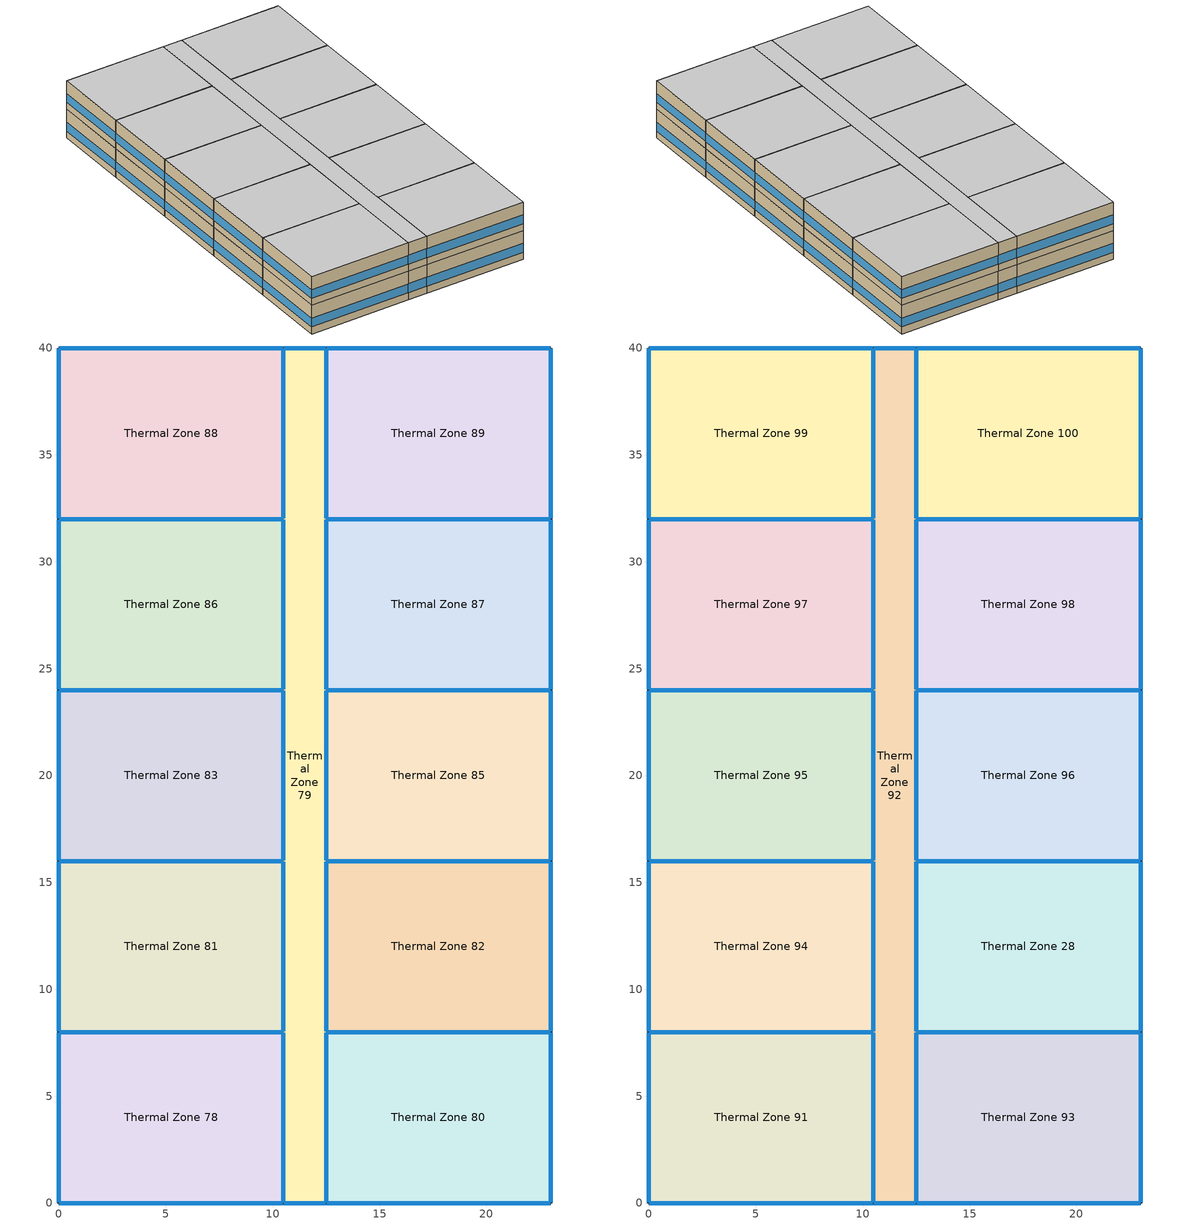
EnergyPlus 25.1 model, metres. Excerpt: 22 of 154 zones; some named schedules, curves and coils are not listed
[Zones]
Thermal Zone 78
 floor to Thermal Zone 2 (Typical Interior Floor): 10.5,8 10.5,0 0,0 0,8 z18.3
 wall outside (Surface 447 c tbd): 0,0 10.5,0 z18.3:21.35
 wall outside (Surface 448 c tbd): 0,8 0,0 z18.3:21.35
 wall to Thermal Zone 79 (Typical Interior Wall): 10.5,0 10.5,8 z18.3:21.35
 wall to Thermal Zone 81 (Typical Interior Wall): 10.5,8 0,8 z18.3:21.35
 window inside (Typical Interior Window): 10.5,0.03 10.5,7.97 / 10.47,8 0.03,8 z19.06:19.98
 window (Customized Fenestration: u=3.08): 0.03,0 10.47,0 / 0,7.97 0,0.03 z19.06:19.98
Thermal Zone 79
 floor to Thermal Zone 11 (Typical Interior Floor): 12.5,40 12.5,0 10.5,0 10.5,40 z18.3
 wall outside (Surface 452 c tbd): 10.5,0 12.5,0 z18.3:21.35
 wall outside (Surface 458 c tbd): 12.5,40 10.5,40 z18.3:21.35
 wall to Thermal Zone 81 (Typical Interior Wall): 10.5,16 10.5,8 z18.3:21.35
 wall to Thermal Zone 83 (Typical Interior Wall): 10.5,24 10.5,16 z18.3:21.35
 wall to Thermal Zone 86 (Typical Interior Wall): 10.5,32 10.5,24 z18.3:21.35
 wall to Thermal Zone 88 (Typical Interior Wall): 10.5,40 10.5,32 z18.3:21.35
 wall to Thermal Zone 89 (Typical Interior Wall): 12.5,32 12.5,40 z18.3:21.35
 wall to Thermal Zone 87 (Typical Interior Wall): 12.5,24 12.5,32 z18.3:21.35
 wall to Thermal Zone 85 (Typical Interior Wall): 12.5,16 12.5,24 z18.3:21.35
 wall to Thermal Zone 82 (Typical Interior Wall): 12.5,8 12.5,16 z18.3:21.35
 wall to Thermal Zone 80 (Typical Interior Wall): 12.5,0 12.5,8 z18.3:21.35
 window (Customized Fenestration: u=3.08): 10.53,0 12.47,0 / 12.47,40 10.53,40 z19.06:20
 window inside (Typical Interior Window): 10.5,15.97 10.5,8.03 / 10.5,23.97 10.5,16.03 / 10.5,31.97 10.5,24.03 / 10.5,39.97 10.5,32.03 / 12.5,32.03 12.5,39.97 / 12.5,24.03 12.5,31.97 / 12.5,16.03 12.5,23.97 / 12.5,8.03 12.5,15.97 / 12.5,0.03 12.5,7.97 z19.06:19.98
Thermal Zone 80
 floor to Thermal Zone 60 (Typical Interior Floor): 23,8 23,0 12.5,0 12.5,8 z18.3
 wall outside (Surface 466 c tbd): 23,0 23,8 z18.3:21.35
 wall outside (Surface 467 c tbd): 12.5,0 23,0 z18.3:21.35
 wall to Thermal Zone 82 (Typical Interior Wall): 23,8 12.5,8 z18.3:21.35
 window (Customized Fenestration: u=3.08): 23,0.03 23,7.97 / 12.53,0 22.97,0 z19.06:19.98
 window inside (Typical Interior Window): 22.97,8 12.53,8 z19.06:19.98
Thermal Zone 81
 floor to Thermal Zone 33 (Typical Interior Floor): 10.5,16 10.5,8 0,8 0,16 z18.3
 wall outside (Surface 474 c tbd): 0,16 0,8 z18.3:21.35
 wall to Thermal Zone 83 (Typical Interior Wall): 10.5,16 0,16 z18.3:21.35
 window (Customized Fenestration: u=3.08): 0,15.97 0,8.03 z19.06:19.98
 window inside (Typical Interior Window): 10.47,16 0.03,16 z19.06:19.98
Thermal Zone 82
 floor to Thermal Zone 73 (Typical Interior Floor): 23,16 23,8 12.5,8 12.5,16 z18.3
 wall outside (Surface 478 c tbd): 23,8 23,16 z18.3:21.35
 wall to Thermal Zone 85 (Typical Interior Wall): 23,16 12.5,16 z18.3:21.35
 window (Customized Fenestration: u=3.08): 23,8.03 23,15.97 z19.06:19.98
 window inside (Typical Interior Window): 22.97,16 12.53,16 z19.06:19.98
Thermal Zone 83
 floor to Thermal Zone 39 (Typical Interior Floor): 10.5,24 10.5,16 0,16 0,24 z18.3
 wall outside (Surface 486 c tbd): 0,24 0,16 z18.3:21.35
 wall to Thermal Zone 86 (Typical Interior Wall): 10.5,24 0,24 z18.3:21.35
 window (Customized Fenestration: u=3.08): 0,23.97 0,16.03 z19.06:19.98
 window inside (Typical Interior Window): 10.47,24 0.03,24 z19.06:19.98
Thermal Zone 85
 floor to Thermal Zone 74 (Typical Interior Floor): 23,24 23,16 12.5,16 12.5,24 z18.3
 wall outside (Surface 490 c tbd): 23,16 23,24 z18.3:21.35
 wall to Thermal Zone 87 (Typical Interior Wall): 23,24 12.5,24 z18.3:21.35
 window (Customized Fenestration: u=3.08): 23,16.03 23,23.97 z19.06:19.98
 window inside (Typical Interior Window): 22.97,24 12.53,24 z19.06:19.98
Thermal Zone 86
 floor to Thermal Zone 55 (Typical Interior Floor): 10.5,32 10.5,24 0,24 0,32 z18.3
 wall outside (Surface 498 c tbd): 0,32 0,24 z18.3:21.35
 wall to Thermal Zone 88 (Typical Interior Wall): 10.5,32 0,32 z18.3:21.35
 window (Customized Fenestration: u=3.08): 0,31.97 0,24.03 z19.06:19.98
 window inside (Typical Interior Window): 10.47,32 0.03,32 z19.06:19.98
Thermal Zone 87
 floor to Thermal Zone 75 (Typical Interior Floor): 23,32 23,24 12.5,24 12.5,32 z18.3
 wall outside (Surface 502 c tbd): 23,24 23,32 z18.3:21.35
 wall to Thermal Zone 89 (Typical Interior Wall): 23,32 12.5,32 z18.3:21.35
 window (Customized Fenestration: u=3.08): 23,24.03 23,31.97 z19.06:19.98
 window inside (Typical Interior Window): 22.97,32 12.53,32 z19.06:19.98
Thermal Zone 88
 floor to Thermal Zone 76 (Typical Interior Floor): 10.5,40 10.5,32 0,32 0,40 z18.3
 wall outside (Surface 508 c tbd): 0,40 0,32 z18.3:21.35
 wall outside (Surface 509 c tbd): 10.5,40 0,40 z18.3:21.35
 window (Customized Fenestration: u=3.08): 0,39.97 0,32.03 / 10.47,40 0.03,40 z19.06:19.98
Thermal Zone 89
 floor to Thermal Zone 77 (Typical Interior Floor): 23,40 23,32 12.5,32 12.5,40 z18.3
 wall outside (Surface 515 c tbd): 23,40 12.5,40 z18.3:21.35
 wall outside (Surface 516 c tbd): 23,32 23,40 z18.3:21.35
 window (Customized Fenestration: u=3.08): 22.97,40 12.53,40 / 23,32.03 23,39.97 z19.06:19.98
Thermal Zone 100
 floor to Thermal Zone 89 (Typical Interior Floor): 23,40 23,32 12.5,32 12.5,40 z21.35
 wall outside (Surface 589 c tbd): 23,40 12.5,40 z21.35:24.4
 wall outside (Surface 590 c tbd): 23,32 23,40 z21.35:24.4
 wall to Thermal Zone 92 (Typical Interior Wall): 12.5,40 12.5,32 z21.35:24.4
 wall to Thermal Zone 98 (Typical Interior Wall): 12.5,32 23,32 z21.35:24.4
 window inside (Typical Interior Window): 12.5,39.97 12.5,32.03 / 12.53,32 22.97,32 z22.11:23.03
 window (Customized Fenestration: u=3.08): 22.97,40 12.53,40 / 23,32.03 23,39.97 z22.11:23.03
 ceiling to Thermal Zone 110 (Typical Interior Ceiling): 23,32 23,40 12.5,40 12.5,32 z24.4
Thermal Zone 28
 floor to Thermal Zone 82 (Typical Interior Floor): 23,16 23,8 12.5,8 12.5,16 z21.35
 wall outside (Surface 552 c tbd): 23,8 23,16 z21.35:24.4
 wall to Thermal Zone 93 (Typical Interior Wall): 12.5,8 23,8 z21.35:24.4
 wall to Thermal Zone 92 (Typical Interior Wall): 12.5,16 12.5,8 z21.35:24.4
 wall to Thermal Zone 96 (Typical Interior Wall): 23,16 12.5,16 z21.35:24.4
 window (Customized Fenestration: u=3.08): 23,8.03 23,15.97 z22.11:23.03
 window inside (Typical Interior Window): 12.53,8 22.97,8 / 12.5,15.97 12.5,8.03 / 22.97,16 12.53,16 z22.11:23.03
 ceiling to Thermal Zone 103 (Typical Interior Ceiling): 23,8 23,16 12.5,16 12.5,8 z24.4
Thermal Zone 91
 floor to Thermal Zone 78 (Typical Interior Floor): 10.5,8 10.5,0 0,0 0,8 z21.35
 wall outside (Surface 521 c tbd): 0,0 10.5,0 z21.35:24.4
 wall outside (Surface 522 c tbd): 0,8 0,0 z21.35:24.4
 wall to Thermal Zone 92 (Typical Interior Wall): 10.5,0 10.5,8 z21.35:24.4
 wall to Thermal Zone 94 (Typical Interior Wall): 10.5,8 0,8 z21.35:24.4
 window inside (Typical Interior Window): 10.5,0.03 10.5,7.97 / 10.47,8 0.03,8 z22.11:23.03
 window (Customized Fenestration: u=3.08): 0.03,0 10.47,0 / 0,7.97 0,0.03 z22.11:23.03
 ceiling to Thermal Zone 101 (Typical Interior Ceiling): 10.5,0 10.5,8 0,8 0,0 z24.4
Thermal Zone 92
 floor to Thermal Zone 79 (Typical Interior Floor): 12.5,40 12.5,0 10.5,0 10.5,40 z21.35
 wall outside (Surface 526 c tbd): 10.5,0 12.5,0 z21.35:24.4
 wall outside (Surface 532 c tbd): 12.5,40 10.5,40 z21.35:24.4
 wall to Thermal Zone 94 (Typical Interior Wall): 10.5,16 10.5,8 z21.35:24.4
 wall to Thermal Zone 95 (Typical Interior Wall): 10.5,24 10.5,16 z21.35:24.4
 wall to Thermal Zone 97 (Typical Interior Wall): 10.5,32 10.5,24 z21.35:24.4
 wall to Thermal Zone 99 (Typical Interior Wall): 10.5,40 10.5,32 z21.35:24.4
 wall to Thermal Zone 98 (Typical Interior Wall): 12.5,24 12.5,32 z21.35:24.4
 wall to Thermal Zone 96 (Typical Interior Wall): 12.5,16 12.5,24 z21.35:24.4
 wall to Thermal Zone 93 (Typical Interior Wall): 12.5,0 12.5,8 z21.35:24.4
 window (Customized Fenestration: u=3.08): 10.53,0 12.47,0 / 12.47,40 10.53,40 z22.11:23.05
 window inside (Typical Interior Window): 10.5,15.97 10.5,8.03 / 10.5,23.97 10.5,16.03 / 10.5,31.97 10.5,24.03 / 10.5,39.97 10.5,32.03 / 12.5,24.03 12.5,31.97 / 12.5,16.03 12.5,23.97 / 12.5,0.03 12.5,7.97 z22.11:23.03
 ceiling to Thermal Zone 90 (Typical Interior Ceiling): 12.5,0 12.5,40 10.5,40 10.5,0 z24.4
Thermal Zone 93
 floor to Thermal Zone 80 (Typical Interior Floor): 23,8 23,0 12.5,0 12.5,8 z21.35
 wall outside (Surface 540 c tbd): 23,0 23,8 z21.35:24.4
 wall outside (Surface 541 c tbd): 12.5,0 23,0 z21.35:24.4
 window (Customized Fenestration: u=3.08): 23,0.03 23,7.97 / 12.53,0 22.97,0 z22.11:23.03
 ceiling to Thermal Zone 41 (Typical Interior Ceiling): 23,0 23,8 12.5,8 12.5,0 z24.4
Thermal Zone 94
 floor to Thermal Zone 81 (Typical Interior Floor): 10.5,16 10.5,8 0,8 0,16 z21.35
 wall outside (Surface 548 c tbd): 0,16 0,8 z21.35:24.4
 wall to Thermal Zone 95 (Typical Interior Wall): 10.5,16 0,16 z21.35:24.4
 window (Customized Fenestration: u=3.08): 0,15.97 0,8.03 z22.11:23.03
 window inside (Typical Interior Window): 10.47,16 0.03,16 z22.11:23.03
 ceiling to Thermal Zone 102 (Typical Interior Ceiling): 10.5,8 10.5,16 0,16 0,8 z24.4
Thermal Zone 95
 floor to Thermal Zone 83 (Typical Interior Floor): 10.5,24 10.5,16 0,16 0,24 z21.35
 wall outside (Surface 560 c tbd): 0,24 0,16 z21.35:24.4
 wall to Thermal Zone 97 (Typical Interior Wall): 10.5,24 0,24 z21.35:24.4
 window (Customized Fenestration: u=3.08): 0,23.97 0,16.03 z22.11:23.03
 window inside (Typical Interior Window): 10.47,24 0.03,24 z22.11:23.03
 ceiling to Thermal Zone 104 (Typical Interior Ceiling): 10.5,16 10.5,24 0,24 0,16 z24.4
Thermal Zone 96
 floor to Thermal Zone 85 (Typical Interior Floor): 23,24 23,16 12.5,16 12.5,24 z21.35
 wall outside (Surface 564 c tbd): 23,16 23,24 z21.35:24.4
 wall to Thermal Zone 98 (Typical Interior Wall): 23,24 12.5,24 z21.35:24.4
 window (Customized Fenestration: u=3.08): 23,16.03 23,23.97 z22.11:23.03
 window inside (Typical Interior Window): 22.97,24 12.53,24 z22.11:23.03
 ceiling to Thermal Zone 105 (Typical Interior Ceiling): 23,16 23,24 12.5,24 12.5,16 z24.4
Thermal Zone 97
 floor to Thermal Zone 86 (Typical Interior Floor): 10.5,32 10.5,24 0,24 0,32 z21.35
 wall outside (Surface 572 c tbd): 0,32 0,24 z21.35:24.4
 wall to Thermal Zone 99 (Typical Interior Wall): 10.5,32 0,32 z21.35:24.4
 window (Customized Fenestration: u=3.08): 0,31.97 0,24.03 z22.11:23.03
 window inside (Typical Interior Window): 10.47,32 0.03,32 z22.11:23.03
 ceiling to Thermal Zone 106 (Typical Interior Ceiling): 10.5,24 10.5,32 0,32 0,24 z24.4
Thermal Zone 98
 floor to Thermal Zone 87 (Typical Interior Floor): 23,32 23,24 12.5,24 12.5,32 z21.35
 wall outside (Surface 576 c tbd): 23,24 23,32 z21.35:24.4
 window (Customized Fenestration: u=3.08): 23,24.03 23,31.97 z22.11:23.03
 ceiling to Thermal Zone 107 (Typical Interior Ceiling): 23,24 23,32 12.5,32 12.5,24 z24.4
Thermal Zone 99
 floor to Thermal Zone 88 (Typical Interior Floor): 10.5,40 10.5,32 0,32 0,40 z21.35
 wall outside (Surface 582 c tbd): 0,40 0,32 z21.35:24.4
 wall outside (Surface 583 c tbd): 10.5,40 0,40 z21.35:24.4
 window (Customized Fenestration: u=3.08): 0,39.97 0,32.03 / 10.47,40 0.03,40 z22.11:23.03
 ceiling to Thermal Zone 108 (Typical Interior Ceiling): 10.5,32 10.5,40 0,40 0,32 z24.4
[Building]
Building 1
[Site:Location]
Montreal-Trudeau Intl AP: Latitude {deg}=45.4706; Longitude {deg}=-73.7408; Time Zone {hr}=-5; Elevation {m}=36; Keep Site Location Information=No
[SizingPeriod:DesignDay] Month=7; Day of Month=21; Day Type=SummerDesignDay; Daily Dry-Bulb Temperature Range {deltaC}=9.3; Dry-Bulb Temperature Range Modifier Type=DefaultMultipliers; Barometric Pressure {Pa}=100893; Wind Speed {m/s}=4.9; Wind Direction {deg}=220; Rain Indicator=No; Snow Indicator=No; Daylight Saving Time Indicator=No; Solar Model Indicator=ASHRAETau; ASHRAE Clear Sky Optical Depth for Beam Irradiance (taub)=0.465; ASHRAE Clear Sky Optical Depth for Diffuse Irradiance (taud)=1.966; Begin Environment Reset Mode=FullResetAtBeginEnvironment
Name | Maximum Dry-Bulb Temperature {C} | Humidity Condition Type | Wetbulb or DewPoint at Maximum Dry-Bulb {C} | Enthalpy at Maximum Dry-Bulb {J/kg}
Montreal Int'l Ann Clg .4% Condns DB=>MWB | 30 | Wetbulb | 22.1
Montreal Int'l Ann Clg .4% Condns DP=>MDB | 26 | Dewpoint | 21.6
Montreal Int'l Ann Clg .4% Condns Enth=>MDB | 28.1 | Enthalpy |  | 69300
Montreal Int'l Ann Clg .4% Condns WB=>MDB | 28.1 | Wetbulb | 23.2
[Material] Thermal Absorptance=0.9
Name | Roughness | Thickness {m} | Conductivity {W/m-K} | Density {kg/m3} | Specific Heat {J/kg-K} | Solar Absorptance | Visible Absorptance
100mm Normalweight concrete floor | MediumRough | 0.1016 | 2.31045 | 2322 | 832.557 | 0.7 | 0.7
AQNC2024brick (fired clay) 1 | MediumRough | 0.1 | 1.43 | 2400 | 840 | 0.7 | 0.7
AQNC2024gypsum board | MediumRough | 0.1 | 0.159 | 800 | 1090 | 0.7 | 0.7
AQNC2024Stucco 25 mm | MediumRough | 0.025 | 0.159 | 800 | 1090 | 0.7 | 0.7
G01 13mm gypsum board | Smooth | 0.0127 | 0.160031 | 800.001 | 1090.73 | 0.7 | 0.5
G05 25mm wood 1 | MediumSmooth | 0.0254 | 0.15 | 608 | 1630 | 0.5 | 0.5
Surface 447 m tbd; Surface 467 m tbd; Surface 509 m tbd; Surface 515 m tbd; Surface 521 m tbd; Surface 541 m tbd; Surface 583 m tbd; Surface 589 m tbd | MediumRough | 0.1 | 0.10048 | 15 | 1500 | 0.7 | 0.7
Surface 448 m tbd; Surface 466 m tbd; Surface 508 m tbd; Surface 516 m tbd; Surface 522 m tbd; Surface 540 m tbd; Surface 582 m tbd; Surface 590 m tbd | MediumRough | 0.1 | 0.10229 | 15 | 1500 | 0.7 | 0.7
Surface 452 m tbd; Surface 458 m tbd; Surface 526 m tbd; Surface 532 m tbd | MediumRough | 0.1 | 0.109264 | 15 | 1500 | 0.7 | 0.7
Surface 474 m tbd; Surface 478 m tbd; Surface 486 m tbd; Surface 490 m tbd; Surface 498 m tbd; Surface 502 m tbd; Surface 548 m tbd; Surface 552 m tbd; Surface 560 m tbd; Surface 564 m tbd; Surface 572 m tbd; Surface 576 m tbd | MediumRough | 0.1 | 0.0982719 | 15 | 1500 | 0.7 | 0.7
[Material:NoMass]
CP02 CARPET PAD 1: Roughness=Smooth; Thermal Resistance {m2-K/W}=0.21648; Thermal Absorptance=0.9; Solar Absorptance=0.7; Visible Absorptance=0.8
[WindowMaterial:Glazing]
Clear 3mm 1: Optical Data Type=SpectralAverage; Thickness {m}=0.003; Solar Transmittance at Normal Incidence=0.837; Front Side Solar Reflectance at Normal Incidence=0.075; Back Side Solar Reflectance at Normal Incidence=0.075; Visible Transmittance at Normal Incidence=0.898; Front Side Visible Reflectance at Normal Incidence=0.081; Back Side Visible Reflectance at Normal Incidence=0.081; Infrared Transmittance at Normal Incidence=0; Front Side Infrared Hemispherical Emissivity=0.84; Back Side Infrared Hemispherical Emissivity=0.84; Conductivity {W/m-K}=0.9; Dirt Correction Factor for Solar and Visible Transmittance=1; Solar Diffusing=No
[WindowMaterial:SimpleGlazingSystem]
Fenestration U=3.08 0.66: U-Factor {W/m2-K}=3.08; Solar Heat Gain Coefficient=0.66; Visible Transmittance=0.21
[Construction]
Customized Fenestration: u=3.08: Fenestration U=3.08 0.66
Surface 447 c tbd: AQNC2024Stucco 25 mm, AQNC2024brick (fired clay) 1, Surface 447 m tbd, AQNC2024gypsum board
Surface 448 c tbd: AQNC2024Stucco 25 mm, AQNC2024brick (fired clay) 1, Surface 448 m tbd, AQNC2024gypsum board
Surface 452 c tbd: AQNC2024Stucco 25 mm, AQNC2024brick (fired clay) 1, Surface 452 m tbd, AQNC2024gypsum board
Surface 458 c tbd: AQNC2024Stucco 25 mm, AQNC2024brick (fired clay) 1, Surface 458 m tbd, AQNC2024gypsum board
Surface 466 c tbd: AQNC2024Stucco 25 mm, AQNC2024brick (fired clay) 1, Surface 466 m tbd, AQNC2024gypsum board
Surface 467 c tbd: AQNC2024Stucco 25 mm, AQNC2024brick (fired clay) 1, Surface 467 m tbd, AQNC2024gypsum board
Surface 474 c tbd: AQNC2024Stucco 25 mm, AQNC2024brick (fired clay) 1, Surface 474 m tbd, AQNC2024gypsum board
Surface 478 c tbd: AQNC2024Stucco 25 mm, AQNC2024brick (fired clay) 1, Surface 478 m tbd, AQNC2024gypsum board
Surface 486 c tbd: AQNC2024Stucco 25 mm, AQNC2024brick (fired clay) 1, Surface 486 m tbd, AQNC2024gypsum board
Surface 490 c tbd: AQNC2024Stucco 25 mm, AQNC2024brick (fired clay) 1, Surface 490 m tbd, AQNC2024gypsum board
Surface 498 c tbd: AQNC2024Stucco 25 mm, AQNC2024brick (fired clay) 1, Surface 498 m tbd, AQNC2024gypsum board
Surface 502 c tbd: AQNC2024Stucco 25 mm, AQNC2024brick (fired clay) 1, Surface 502 m tbd, AQNC2024gypsum board
Surface 508 c tbd: AQNC2024Stucco 25 mm, AQNC2024brick (fired clay) 1, Surface 508 m tbd, AQNC2024gypsum board
Surface 509 c tbd: AQNC2024Stucco 25 mm, AQNC2024brick (fired clay) 1, Surface 509 m tbd, AQNC2024gypsum board
Surface 515 c tbd: AQNC2024Stucco 25 mm, AQNC2024brick (fired clay) 1, Surface 515 m tbd, AQNC2024gypsum board
Surface 516 c tbd: AQNC2024Stucco 25 mm, AQNC2024brick (fired clay) 1, Surface 516 m tbd, AQNC2024gypsum board
Surface 521 c tbd: AQNC2024Stucco 25 mm, AQNC2024brick (fired clay) 1, Surface 521 m tbd, AQNC2024gypsum board
Surface 522 c tbd: AQNC2024Stucco 25 mm, AQNC2024brick (fired clay) 1, Surface 522 m tbd, AQNC2024gypsum board
Surface 526 c tbd: AQNC2024Stucco 25 mm, AQNC2024brick (fired clay) 1, Surface 526 m tbd, AQNC2024gypsum board
Surface 532 c tbd: AQNC2024Stucco 25 mm, AQNC2024brick (fired clay) 1, Surface 532 m tbd, AQNC2024gypsum board
Surface 540 c tbd: AQNC2024Stucco 25 mm, AQNC2024brick (fired clay) 1, Surface 540 m tbd, AQNC2024gypsum board
Surface 541 c tbd: AQNC2024Stucco 25 mm, AQNC2024brick (fired clay) 1, Surface 541 m tbd, AQNC2024gypsum board
Surface 548 c tbd: AQNC2024Stucco 25 mm, AQNC2024brick (fired clay) 1, Surface 548 m tbd, AQNC2024gypsum board
Surface 552 c tbd: AQNC2024Stucco 25 mm, AQNC2024brick (fired clay) 1, Surface 552 m tbd, AQNC2024gypsum board
Surface 560 c tbd: AQNC2024Stucco 25 mm, AQNC2024brick (fired clay) 1, Surface 560 m tbd, AQNC2024gypsum board
Surface 564 c tbd: AQNC2024Stucco 25 mm, AQNC2024brick (fired clay) 1, Surface 564 m tbd, AQNC2024gypsum board
Surface 572 c tbd: AQNC2024Stucco 25 mm, AQNC2024brick (fired clay) 1, Surface 572 m tbd, AQNC2024gypsum board
Surface 576 c tbd: AQNC2024Stucco 25 mm, AQNC2024brick (fired clay) 1, Surface 576 m tbd, AQNC2024gypsum board
Surface 582 c tbd: AQNC2024Stucco 25 mm, AQNC2024brick (fired clay) 1, Surface 582 m tbd, AQNC2024gypsum board
Surface 583 c tbd: AQNC2024Stucco 25 mm, AQNC2024brick (fired clay) 1, Surface 583 m tbd, AQNC2024gypsum board
Surface 589 c tbd: AQNC2024Stucco 25 mm, AQNC2024brick (fired clay) 1, Surface 589 m tbd, AQNC2024gypsum board
Surface 590 c tbd: AQNC2024Stucco 25 mm, AQNC2024brick (fired clay) 1, Surface 590 m tbd, AQNC2024gypsum board
Typical Interior Ceiling: CP02 CARPET PAD 1, 100mm Normalweight concrete floor
Typical Interior Floor: 100mm Normalweight concrete floor, CP02 CARPET PAD 1
Typical Interior Partition 4: G05 25mm wood 1
Typical Interior Wall: G01 13mm gypsum board, G01 13mm gypsum board
Typical Interior Window: Clear 3mm 1
[Zone] Multiplier=1; Part of Total Floor Area=Yes
Thermal Zone 100; Thermal Zone 28; Thermal Zone 78; Thermal Zone 79; Thermal Zone 80; Thermal Zone 81; Thermal Zone 82; Thermal Zone 83; Thermal Zone 85; Thermal Zone 86; Thermal Zone 87; Thermal Zone 88; Thermal Zone 89; Thermal Zone 91; Thermal Zone 92; Thermal Zone 93; Thermal Zone 94; Thermal Zone 95; Thermal Zone 96; Thermal Zone 97; Thermal Zone 98; Thermal Zone 99
[Space]
Name | Zone | Space Type
Space 811 | Thermal Zone 100 | MURB small 1
Space 805 | Thermal Zone 28 | MURB small 1
Space 701 | Thermal Zone 78 | MURB small 1
Space 702 | Thermal Zone 79 | MURB lobby
Space 703 | Thermal Zone 80 | MURB small 1
Space 704 | Thermal Zone 81 | MURB small 1
Space 705 | Thermal Zone 82 | MURB small 1
Space 706 | Thermal Zone 83 | MURB small 1
Space 707 | Thermal Zone 85 | MURB small 1
Space 708 | Thermal Zone 86 | MURB small 1
Space 709 | Thermal Zone 87 | MURB small 1
Space 710 | Thermal Zone 88 | MURB small 1
Space 711 | Thermal Zone 89 | MURB small 1
Space 801 | Thermal Zone 91 | MURB small 1
Space 802 | Thermal Zone 92 | MURB lobby
Space 803 | Thermal Zone 93 | MURB small 1
Space 804 | Thermal Zone 94 | MURB small 1
Space 806 | Thermal Zone 95 | MURB small 1
Space 807 | Thermal Zone 96 | MURB small 1
Space 808 | Thermal Zone 97 | MURB small 1
Space 809 | Thermal Zone 98 | MURB small 1
Space 810 | Thermal Zone 99 | MURB small 1
[SpaceList]
MURB small 1: Space 1307, Space 505, Space 507, Space 1403, Space 1005, Space 308, Space 310, Space 811, Space 101, Space 601, Space 301, Space 206, Space 103, Space 309, Space 104, Space 105, Space 1404, Space 106, Space 509, Space 107, Space 307, Space 108, Space 211, Space 109, Space 1211, Space 110, Space 111, Space 504, Space 501, Space 1104, Space 201, Space 404, Space 203, Space 805, Space 204, Space 1103, Space 205, Space 208, Space 604, Space 510, Space 1006, Space 207, Space 209, Space 210, Space 606, Space 903, Space 511, Space 303, Space 1207, Space 304, Space 305, Space 1305, Space 306, Space 311, Space 401, Space 403, Space 405, Space 406, Space 407, Space 506, Space 603, Space 408, Space 409, Space 410, Space 503, Space 411, Space 1408, Space 1308, Space 508, Space 605, Space 607, Space 608, Space 609, Space 610, Space 611, Space 701, Space 703, Space 704, Space 705, Space 706, Space 1201, Space 707, Space 708, Space 709, Space 710, Space 801, Space 711, Space 803, Space 804, Space 806, Space 807, Space 808, Space 809, Space 810, Space 901, Space 904, Space 905, Space 906, Space 907, Space 908, Space 909, Space 910, Space 1306, Space 911, Space 1108, Space 1001, Space 1003, Space 1004, Space 1007, Space 1008, Space 1009, Space 1010, Space 1011, Space 1101, Space 1405, Space 1105, Space 1106, Space 1107, Space 1109, Space 1110, Space 1111, Space 1411, Space 1203, Space 1204, Space 1205, Space 1206, Space 1208, Space 1209, Space 1210, Space 1301, Space 1303, Space 1304, Space 1309, Space 1310, Space 1311, Space 1401, Space 1406, Space 1407, Space 1409, Space 1410
MURB lobby: Space 102, Space 602, Space 202, Space 302, Space 402, Space 502, Space 702, Space 902, Space 802, Space 1002, Space 1102, Space 1202, Space 1302, Space 1402
[InternalMass] Construction=Typical Interior Partition 4
Name | Zone or ZoneList | Space or SpaceList | Surface Area {m2}
Space 811 Internal Mass 2 | Thermal Zone 100 | Space 811 | 168
Space 805 Internal Mass 2 | Thermal Zone 28 | Space 805 | 168
Space 701 Internal Mass 2 | Thermal Zone 78 | Space 701 | 168
Space 703 Internal Mass 2 | Thermal Zone 80 | Space 703 | 168
Space 704 Internal Mass 2 | Thermal Zone 81 | Space 704 | 168
Space 705 Internal Mass 2 | Thermal Zone 82 | Space 705 | 168
Space 706 Internal Mass 2 | Thermal Zone 83 | Space 706 | 168
Space 707 Internal Mass 2 | Thermal Zone 85 | Space 707 | 168
Space 708 Internal Mass 2 | Thermal Zone 86 | Space 708 | 168
Space 709 Internal Mass 2 | Thermal Zone 87 | Space 709 | 168
Space 710 Internal Mass 2 | Thermal Zone 88 | Space 710 | 168
Space 801 Internal Mass 2 | Thermal Zone 91 | Space 801 | 168
Space 711 Internal Mass 2 | Thermal Zone 89 | Space 711 | 168
Space 803 Internal Mass 2 | Thermal Zone 93 | Space 803 | 168
Space 804 Internal Mass 2 | Thermal Zone 94 | Space 804 | 168
Space 806 Internal Mass 2 | Thermal Zone 95 | Space 806 | 168
Space 807 Internal Mass 2 | Thermal Zone 96 | Space 807 | 168
Space 808 Internal Mass 2 | Thermal Zone 97 | Space 808 | 168
Space 809 Internal Mass 2 | Thermal Zone 98 | Space 809 | 168
Space 810 Internal Mass 2 | Thermal Zone 99 | Space 810 | 168
Space 702 Internal Mass 1 | Thermal Zone 79 | Space 702 | 160
Space 802 Internal Mass 1 | Thermal Zone 92 | Space 802 | 160
[Lights]
Lights 1: Zone or ZoneList or Space or SpaceList=MURB small 1; Schedule=Eclairageint; Design Level Calculation Method=LightingLevel; Lighting Level {W}=241.35; Fraction Radiant=0.4; Fraction Visible=0.2; Fraction Replaceable=1
[People]
People 3: Zone or ZoneList or Space or SpaceList=MURB small 1; Number of People Schedule=MidriseApartment Apartment Occ 3; Number of People Calculation Method=People/Area; People per Floor Area {person/m2}=0.0283091; Fraction Radiant=0.3; Activity Level Schedule=MidriseApartment Activity 3
[ElectricEquipment] Zone or ZoneList or Space or SpaceList=MURB small 1; Design Level Calculation Method=EquipmentLevel
Name | Schedule | Design Level {W} | Fraction Radiant | Fraction Latent | Fraction Lost
Electric Equipment 1 -10.0 percent reduction | Autres | 814 | 0.2
Electric Equipment 3 -10.0 percent reduction | Chaufeau | 1035.76 | 0 | 0.1 | 0.9
Electric Equipment 4 -10.0 percent reduction | Congelateur | 19.195 | 0 | 0.1 | 0.9
Electric Equipment 5 -10.0 percent reduction | Fourcuisiniere | 344.3 | 0.2 | 0.1 | 0.1
Electric Equipment 6 -10.0 percent reduction | Laveuse | 30.602 | 0.2 | 0 | 0.1
Electric Equipment 7 -10.0 percent reduction | Lavevaisselle | 33.649 | 0.1 | 0.1 | 0.8
Electric Equipment 8 -10.0 percent reduction | Refrigerateur | 128.458 | 0 | 0.1 | 0.9
Electric Equipment 9 -10.0 percent reduction | Secheuse | 304.37 | 0.2 | 0 | 0.8
[ZoneInfiltration:DesignFlowRate] Design Flow Rate Calculation Method=Flow/ExteriorArea; Flow Rate per Exterior Surface Area {m3/s-m2}=0.000619923; Constant Term Coefficient=0.0697; Temperature Term Coefficient=0.0059; Velocity Term Coefficient=0; Velocity Squared Term Coefficient=0.0216; Density Basis=Outdoor
Name | Zone or ZoneList or Space or SpaceList | Schedule
Space 811 HVAC Off Infiltration | Space 811 | Infiltration HVAC Off Schedule
Space 811 HVAC On Infiltration | Space 811 | Infiltration HVAC On Schedule
Space 805 HVAC Off Infiltration | Space 805 | Infiltration HVAC Off Schedule
Space 805 HVAC On Infiltration | Space 805 | Infiltration HVAC On Schedule
Space 701 HVAC Off Infiltration | Space 701 | Infiltration HVAC Off Schedule
Space 701 HVAC On Infiltration | Space 701 | Infiltration HVAC On Schedule
Space 702 HVAC Off Infiltration | Space 702 | Infiltration HVAC Off Schedule
Space 702 HVAC On Infiltration | Space 702 | Infiltration HVAC On Schedule
Space 703 HVAC Off Infiltration | Space 703 | Infiltration HVAC Off Schedule
Space 703 HVAC On Infiltration | Space 703 | Infiltration HVAC On Schedule
Space 704 HVAC Off Infiltration | Space 704 | Infiltration HVAC Off Schedule
Space 704 HVAC On Infiltration | Space 704 | Infiltration HVAC On Schedule
Space 705 HVAC Off Infiltration | Space 705 | Infiltration HVAC Off Schedule
Space 705 HVAC On Infiltration | Space 705 | Infiltration HVAC On Schedule
Space 706 HVAC Off Infiltration | Space 706 | Infiltration HVAC Off Schedule
Space 706 HVAC On Infiltration | Space 706 | Infiltration HVAC On Schedule
Space 707 HVAC Off Infiltration | Space 707 | Infiltration HVAC Off Schedule
Space 707 HVAC On Infiltration | Space 707 | Infiltration HVAC On Schedule
Space 708 HVAC Off Infiltration | Space 708 | Infiltration HVAC Off Schedule
Space 708 HVAC On Infiltration | Space 708 | Infiltration HVAC On Schedule
Space 709 HVAC Off Infiltration | Space 709 | Infiltration HVAC Off Schedule
Space 709 HVAC On Infiltration | Space 709 | Infiltration HVAC On Schedule
Space 710 HVAC Off Infiltration | Space 710 | Infiltration HVAC Off Schedule
Space 710 HVAC On Infiltration | Space 710 | Infiltration HVAC On Schedule
Space 711 HVAC Off Infiltration | Space 711 | Infiltration HVAC Off Schedule
Space 711 HVAC On Infiltration | Space 711 | Infiltration HVAC On Schedule
Space 801 HVAC Off Infiltration | Space 801 | Infiltration HVAC Off Schedule
Space 801 HVAC On Infiltration | Space 801 | Infiltration HVAC On Schedule
Space 802 HVAC Off Infiltration | Space 802 | Infiltration HVAC Off Schedule
Space 802 HVAC On Infiltration | Space 802 | Infiltration HVAC On Schedule
Space 803 HVAC Off Infiltration | Space 803 | Infiltration HVAC Off Schedule
Space 803 HVAC On Infiltration | Space 803 | Infiltration HVAC On Schedule
Space 804 HVAC Off Infiltration | Space 804 | Infiltration HVAC Off Schedule
Space 804 HVAC On Infiltration | Space 804 | Infiltration HVAC On Schedule
Space 806 HVAC Off Infiltration | Space 806 | Infiltration HVAC Off Schedule
Space 806 HVAC On Infiltration | Space 806 | Infiltration HVAC On Schedule
Space 807 HVAC Off Infiltration | Space 807 | Infiltration HVAC Off Schedule
Space 807 HVAC On Infiltration | Space 807 | Infiltration HVAC On Schedule
Space 808 HVAC Off Infiltration | Space 808 | Infiltration HVAC Off Schedule
Space 808 HVAC On Infiltration | Space 808 | Infiltration HVAC On Schedule
Space 809 HVAC Off Infiltration | Space 809 | Infiltration HVAC Off Schedule
Space 809 HVAC On Infiltration | Space 809 | Infiltration HVAC On Schedule
Space 810 HVAC Off Infiltration | Space 810 | Infiltration HVAC Off Schedule
Space 810 HVAC On Infiltration | Space 810 | Infiltration HVAC On Schedule
[ZoneControl:Thermostat] Temperature Difference Between Cutout And Setpoint {deltaC}=0
Name | Zone or ZoneList | Control Type Schedule | Control 1
Thermal Zone 100 Thermostat | Thermal Zone 100 | Thermal Zone 100 Thermostat Schedule | Thermostat Setpoint Dual Setpoint 143
Thermal Zone 28 Thermostat | Thermal Zone 28 | Thermal Zone 28 Thermostat Schedule | Thermostat Setpoint Dual Setpoint 68
Thermal Zone 78 Thermostat | Thermal Zone 78 | Thermal Zone 78 Thermostat Schedule | Thermostat Setpoint Dual Setpoint 126
Thermal Zone 79 Thermostat | Thermal Zone 79 | Thermal Zone 79 Thermostat Schedule | Thermostat Setpoint Dual Setpoint 124
Thermal Zone 80 Thermostat | Thermal Zone 80 | Thermal Zone 80 Thermostat Schedule | Thermostat Setpoint Dual Setpoint 136
Thermal Zone 81 Thermostat | Thermal Zone 81 | Thermal Zone 81 Thermostat Schedule | Thermostat Setpoint Dual Setpoint 145
Thermal Zone 82 Thermostat | Thermal Zone 82 | Thermal Zone 82 Thermostat Schedule | Thermostat Setpoint Dual Setpoint 139
Thermal Zone 83 Thermostat | Thermal Zone 83 | Thermal Zone 83 Thermostat Schedule | Thermostat Setpoint Dual Setpoint 146
Thermal Zone 85 Thermostat | Thermal Zone 85 | Thermal Zone 85 Thermostat Schedule | Thermostat Setpoint Dual Setpoint 125
Thermal Zone 86 Thermostat | Thermal Zone 86 | Thermal Zone 86 Thermostat Schedule | Thermostat Setpoint Dual Setpoint 137
Thermal Zone 87 Thermostat | Thermal Zone 87 | Thermal Zone 87 Thermostat Schedule | Thermostat Setpoint Dual Setpoint 134
Thermal Zone 88 Thermostat | Thermal Zone 88 | Thermal Zone 88 Thermostat Schedule | Thermostat Setpoint Dual Setpoint 149
Thermal Zone 89 Thermostat | Thermal Zone 89 | Thermal Zone 89 Thermostat Schedule | Thermostat Setpoint Dual Setpoint 135
Thermal Zone 91 Thermostat | Thermal Zone 91 | Thermal Zone 91 Thermostat Schedule | Thermostat Setpoint Dual Setpoint 140
Thermal Zone 92 Thermostat | Thermal Zone 92 | Thermal Zone 92 Thermostat Schedule | Thermostat Setpoint Dual Setpoint 121
Thermal Zone 93 Thermostat | Thermal Zone 93 | Thermal Zone 93 Thermostat Schedule | Thermostat Setpoint Dual Setpoint 138
Thermal Zone 94 Thermostat | Thermal Zone 94 | Thermal Zone 94 Thermostat Schedule | Thermostat Setpoint Dual Setpoint 131
Thermal Zone 95 Thermostat | Thermal Zone 95 | Thermal Zone 95 Thermostat Schedule | Thermostat Setpoint Dual Setpoint 141
Thermal Zone 96 Thermostat | Thermal Zone 96 | Thermal Zone 96 Thermostat Schedule | Thermostat Setpoint Dual Setpoint 127
Thermal Zone 97 Thermostat | Thermal Zone 97 | Thermal Zone 97 Thermostat Schedule | Thermostat Setpoint Dual Setpoint 128
Thermal Zone 98 Thermostat | Thermal Zone 98 | Thermal Zone 98 Thermostat Schedule | Thermostat Setpoint Dual Setpoint 129
Thermal Zone 99 Thermostat | Thermal Zone 99 | Thermal Zone 99 Thermostat Schedule | Thermostat Setpoint Dual Setpoint 142
[ThermostatSetpoint:DualSetpoint] Heating Setpoint Temperature Schedule=NECB-G-Thermostat Setpoint-Heating 1 adjusted by -1 F; Cooling Setpoint Temperature Schedule=NECB-G-Thermostat Setpoint-Cooling 1 adjusted by 0 F
Thermostat Setpoint Dual Setpoint 143; Thermostat Setpoint Dual Setpoint 68; Thermostat Setpoint Dual Setpoint 126; Thermostat Setpoint Dual Setpoint 124; Thermostat Setpoint Dual Setpoint 136; Thermostat Setpoint Dual Setpoint 145; Thermostat Setpoint Dual Setpoint 139; Thermostat Setpoint Dual Setpoint 146; Thermostat Setpoint Dual Setpoint 125; Thermostat Setpoint Dual Setpoint 137; Thermostat Setpoint Dual Setpoint 134; Thermostat Setpoint Dual Setpoint 149; Thermostat Setpoint Dual Setpoint 135; Thermostat Setpoint Dual Setpoint 140; Thermostat Setpoint Dual Setpoint 121; Thermostat Setpoint Dual Setpoint 138; Thermostat Setpoint Dual Setpoint 131; Thermostat Setpoint Dual Setpoint 141; Thermostat Setpoint Dual Setpoint 127; Thermostat Setpoint Dual Setpoint 128; Thermostat Setpoint Dual Setpoint 129; Thermostat Setpoint Dual Setpoint 142
[ZoneHVAC:PackagedTerminalAirConditioner] Availability Schedule=Always On Discrete hvac_library; Cooling Supply Air Flow Rate {m3/s}=Autosize; Heating Supply Air Flow Rate {m3/s}=Autosize; No Load Supply Air Flow Rate {m3/s}=Autosize; No Load Supply Air Flow Rate Control Set To Low Speed=Yes; Cooling Outdoor Air Flow Rate {m3/s}=Autosize; Heating Outdoor Air Flow Rate {m3/s}=Autosize; No Load Outdoor Air Flow Rate {m3/s}=Autosize; Fan Placement=DrawThrough; Supply Air Fan Operating Mode Schedule=Cycling PTAC Fan Mode Always Zero
Name | Supply Air Fan | Heating Coil | Cooling Coil
Cycling PTAC DX Clg Elec Htg 1 | Cycling Elec PTAC Fan 1 | Cycling PTAC Elec Htg Coil 1 | Cycling Elec PTAC 1 Spd DX Clg Coil 1
Cycling PTAC DX Clg Elec Htg 91 | Cycling Elec PTAC Fan 91 | Cycling PTAC Elec Htg Coil 91 | Cycling Elec PTAC 1 Spd DX Clg Coil 91
Cycling PTAC DX Clg Elec Htg 100 | Cycling Elec PTAC Fan 100 | Cycling PTAC Elec Htg Coil 100 | Cycling Elec PTAC 1 Spd DX Clg Coil 100
Cycling PTAC DX Clg Elec Htg 94 | Cycling Elec PTAC Fan 94 | Cycling PTAC Elec Htg Coil 94 | Cycling Elec PTAC 1 Spd DX Clg Coil 94
Cycling PTAC DX Clg Elec Htg 101 | Cycling Elec PTAC Fan 101 | Cycling PTAC Elec Htg Coil 101 | Cycling Elec PTAC 1 Spd DX Clg Coil 101
Cycling PTAC DX Clg Elec Htg 102 | Cycling Elec PTAC Fan 102 | Cycling PTAC Elec Htg Coil 102 | Cycling Elec PTAC 1 Spd DX Clg Coil 102
Cycling PTAC DX Clg Elec Htg 80 | Cycling Elec PTAC Fan 80 | Cycling PTAC Elec Htg Coil 80 | Cycling Elec PTAC 1 Spd DX Clg Coil 80
Cycling PTAC DX Clg Elec Htg 92 | Cycling Elec PTAC Fan 92 | Cycling PTAC Elec Htg Coil 92 | Cycling Elec PTAC 1 Spd DX Clg Coil 92
Cycling PTAC DX Clg Elec Htg 89 | Cycling Elec PTAC Fan 89 | Cycling PTAC Elec Htg Coil 89 | Cycling Elec PTAC 1 Spd DX Clg Coil 89
Cycling PTAC DX Clg Elec Htg 104 | Cycling Elec PTAC Fan 104 | Cycling PTAC Elec Htg Coil 104 | Cycling Elec PTAC 1 Spd DX Clg Coil 104
Cycling PTAC DX Clg Elec Htg 90 | Cycling Elec PTAC Fan 90 | Cycling PTAC Elec Htg Coil 90 | Cycling Elec PTAC 1 Spd DX Clg Coil 90
Cycling PTAC DX Clg Elec Htg 16 | Cycling Elec PTAC Fan 16 | Cycling PTAC Elec Htg Coil 16 | Cycling Elec PTAC 1 Spd DX Clg Coil 16
Cycling PTAC DX Clg Elec Htg 103 | Cycling Elec PTAC Fan 103 | Cycling PTAC Elec Htg Coil 103 | Cycling Elec PTAC 1 Spd DX Clg Coil 103
Cycling PTAC DX Clg Elec Htg 95 | Cycling Elec PTAC Fan 95 | Cycling PTAC Elec Htg Coil 95 | Cycling Elec PTAC 1 Spd DX Clg Coil 95
Cycling PTAC DX Clg Elec Htg 76 | Cycling Elec PTAC Fan 76 | Cycling PTAC Elec Htg Coil 76 | Cycling Elec PTAC 1 Spd DX Clg Coil 76
Cycling PTAC DX Clg Elec Htg 93 | Cycling Elec PTAC Fan 93 | Cycling PTAC Elec Htg Coil 93 | Cycling Elec PTAC 1 Spd DX Clg Coil 93
Cycling PTAC DX Clg Elec Htg 86 | Cycling Elec PTAC Fan 86 | Cycling PTAC Elec Htg Coil 86 | Cycling Elec PTAC 1 Spd DX Clg Coil 86
Cycling PTAC DX Clg Elec Htg 96 | Cycling Elec PTAC Fan 96 | Cycling PTAC Elec Htg Coil 96 | Cycling Elec PTAC 1 Spd DX Clg Coil 96
Cycling PTAC DX Clg Elec Htg 82 | Cycling Elec PTAC Fan 82 | Cycling PTAC Elec Htg Coil 82 | Cycling Elec PTAC 1 Spd DX Clg Coil 82
Cycling PTAC DX Clg Elec Htg 83 | Cycling Elec PTAC Fan 83 | Cycling PTAC Elec Htg Coil 83 | Cycling Elec PTAC 1 Spd DX Clg Coil 83
Cycling PTAC DX Clg Elec Htg 84 | Cycling Elec PTAC Fan 84 | Cycling PTAC Elec Htg Coil 84 | Cycling Elec PTAC 1 Spd DX Clg Coil 84
Cycling PTAC DX Clg Elec Htg 97 | Cycling Elec PTAC Fan 97 | Cycling PTAC Elec Htg Coil 97 | Cycling Elec PTAC 1 Spd DX Clg Coil 97
[Fan:OnOff] Availability Schedule=Always On Discrete hvac_library; Fan Total Efficiency=0.6; Pressure Rise {Pa}=250; Maximum Flow Rate {m3/s}=Autosize; Motor Efficiency=0.8; Motor In Airstream Fraction=1; Fan Power Ratio Function of Speed Ratio Curve=Fan On Off Power Curve 15; Fan Efficiency Ratio Function of Speed Ratio Curve=Fan On Off Efficiency Curve 15
Cycling Elec PTAC Fan; Cycling Elec PTAC Fan 20; Cycling Elec PTAC Fan 98; Cycling Elec PTAC Fan 85; Cycling Elec PTAC Fan 105; Cycling Elec PTAC Fan 106; Cycling Elec PTAC Fan 77; Cycling Elec PTAC Fan 78; Cycling Elec PTAC Fan 87; Cycling Elec PTAC Fan 88; Cycling Elec PTAC Fan 111; Cycling Elec PTAC Fan 107; Cycling Elec PTAC Fan 27; Cycling Elec PTAC Fan 112; Cycling Elec PTAC Fan 108; Cycling Elec PTAC Fan 109; Cycling Elec PTAC Fan 110; Cycling Elec PTAC Fan 135; Cycling Elec PTAC Fan 123; Cycling Elec PTAC Fan 129; Cycling Elec PTAC Fan 118; Cycling Elec PTAC Fan 144; Cycling Elec PTAC Fan 114; Cycling Elec PTAC Fan 2; Cycling Elec PTAC Fan 121; Cycling Elec PTAC Fan 132; Cycling Elec PTAC Fan 136; Cycling Elec PTAC Fan 125; Cycling Elec PTAC Fan 120; Cycling Elec PTAC Fan 119; Cycling Elec PTAC Fan 131; Cycling Elec PTAC Fan 137; Cycling Elec PTAC Fan 116; Cycling Elec PTAC Fan 113; Cycling Elec PTAC Fan 3; Cycling Elec PTAC Fan 134; Cycling Elec PTAC Fan 130; Cycling Elec PTAC Fan 133; Cycling Elec PTAC Fan 138; Cycling Elec PTAC Fan 139; Cycling Elec PTAC Fan 115; Cycling Elec PTAC Fan 140; Cycling Elec PTAC Fan 141; Cycling Elec PTAC Fan 122; Cycling Elec PTAC Fan 117; Cycling Elec PTAC Fan 25; Cycling Elec PTAC Fan 126; Cycling Elec PTAC Fan 142; Cycling Elec PTAC Fan 143; Cycling Elec PTAC Fan 124; Cycling Elec PTAC Fan 127; Cycling Elec PTAC Fan 128; Cycling Elec PTAC Fan 146; Cycling Elec PTAC Fan 145; Cycling Elec PTAC Fan 147; Cycling Elec PTAC Fan 148; Cycling Elec PTAC Fan 28; Cycling Elec PTAC Fan 149; Cycling Elec PTAC Fan 151; Cycling Elec PTAC Fan 153; Cycling Elec PTAC Fan 150; Cycling Elec PTAC Fan 152; Cycling Elec PTAC Fan 10; Cycling Elec PTAC Fan 6; Cycling Elec PTAC Fan 24; Cycling Elec PTAC Fan 11; Cycling Elec PTAC Fan 9; Cycling Elec PTAC Fan 31; Cycling Elec PTAC Fan 29; Cycling Elec PTAC Fan 14; Cycling Elec PTAC Fan 22; Cycling Elec PTAC Fan 4; Cycling Elec PTAC Fan 30; Cycling Elec PTAC Fan 26; Cycling Elec PTAC Fan 13; Cycling Elec PTAC Fan 23; Cycling Elec PTAC Fan 15; Cycling Elec PTAC Fan 8; Cycling Elec PTAC Fan 7; Cycling Elec PTAC Fan 17; Cycling Elec PTAC Fan 5; Cycling Elec PTAC Fan 35; Cycling Elec PTAC Fan 37; Cycling Elec PTAC Fan 32; Cycling Elec PTAC Fan 36; Cycling Elec PTAC Fan 34; Cycling Elec PTAC Fan 33; Cycling Elec PTAC Fan 61; Cycling Elec PTAC Fan 12; Cycling Elec PTAC Fan 56; Cycling Elec PTAC Fan 55; Cycling Elec PTAC Fan 65; Cycling Elec PTAC Fan 53; Cycling Elec PTAC Fan 43; Cycling Elec PTAC Fan 57; Cycling Elec PTAC Fan 67; Cycling Elec PTAC Fan 68; Cycling Elec PTAC Fan 62; Cycling Elec PTAC Fan 63; Cycling Elec PTAC Fan 21; Cycling Elec PTAC Fan 50; Cycling Elec PTAC Fan 51; Cycling Elec PTAC Fan 60; Cycling Elec PTAC Fan 44; Cycling Elec PTAC Fan 59; Cycling Elec PTAC Fan 47; Cycling Elec PTAC Fan 54; Cycling Elec PTAC Fan 69; Cycling Elec PTAC Fan 38; Cycling Elec PTAC Fan 39; Cycling Elec PTAC Fan 18; Cycling Elec PTAC Fan 66; Cycling Elec PTAC Fan 52; Cycling Elec PTAC Fan 64; Cycling Elec PTAC Fan 40; Cycling Elec PTAC Fan 41; Cycling Elec PTAC Fan 42; Cycling Elec PTAC Fan 45; Cycling Elec PTAC Fan 46; Cycling Elec PTAC Fan 48; Cycling Elec PTAC Fan 49; Cycling Elec PTAC Fan 19; Cycling Elec PTAC Fan 58; Cycling Elec PTAC Fan 71; Cycling Elec PTAC Fan 70; Cycling Elec PTAC Fan 72; Cycling Elec PTAC Fan 74; Cycling Elec PTAC Fan 73; Cycling Elec PTAC Fan 75; Cycling Elec PTAC Fan 99; Cycling Elec PTAC Fan 81; Cycling Elec PTAC Fan 79; Cycling Elec PTAC Fan 1; Cycling Elec PTAC Fan 91; Cycling Elec PTAC Fan 100; Cycling Elec PTAC Fan 94; Cycling Elec PTAC Fan 101; Cycling Elec PTAC Fan 102; Cycling Elec PTAC Fan 80; Cycling Elec PTAC Fan 92; Cycling Elec PTAC Fan 89; Cycling Elec PTAC Fan 104; Cycling Elec PTAC Fan 90; Cycling Elec PTAC Fan 16; Cycling Elec PTAC Fan 103; Cycling Elec PTAC Fan 95; Cycling Elec PTAC Fan 76; Cycling Elec PTAC Fan 93; Cycling Elec PTAC Fan 86; Cycling Elec PTAC Fan 96; Cycling Elec PTAC Fan 82; Cycling Elec PTAC Fan 83; Cycling Elec PTAC Fan 84; Cycling Elec PTAC Fan 97
[Coil:Heating:Electric] Availability Schedule=Always On Discrete hvac_library; Efficiency=1; Nominal Capacity {W}=1e-05
Cycling PTAC Elec Htg Coil; Cycling PTAC Elec Htg Coil 20; Cycling PTAC Elec Htg Coil 98; Cycling PTAC Elec Htg Coil 85; Cycling PTAC Elec Htg Coil 105; Cycling PTAC Elec Htg Coil 106; Cycling PTAC Elec Htg Coil 77; Cycling PTAC Elec Htg Coil 78; Cycling PTAC Elec Htg Coil 87; Cycling PTAC Elec Htg Coil 88; Cycling PTAC Elec Htg Coil 111; Cycling PTAC Elec Htg Coil 107; Cycling PTAC Elec Htg Coil 27; Cycling PTAC Elec Htg Coil 112; Cycling PTAC Elec Htg Coil 108; Cycling PTAC Elec Htg Coil 109; Cycling PTAC Elec Htg Coil 110; Cycling PTAC Elec Htg Coil 135; Cycling PTAC Elec Htg Coil 123; Cycling PTAC Elec Htg Coil 129; Cycling PTAC Elec Htg Coil 118; Cycling PTAC Elec Htg Coil 144; Cycling PTAC Elec Htg Coil 114; Cycling PTAC Elec Htg Coil 2; Cycling PTAC Elec Htg Coil 121
[Zone equipment]
Thermal Zone 100: Elec Baseboard 98, Cycling PTAC DX Clg Elec Htg 98
Thermal Zone 28: Elec Baseboard 23, Cycling PTAC DX Clg Elec Htg 23
Thermal Zone 78: Elec Baseboard 81, Cycling PTAC DX Clg Elec Htg 81
Thermal Zone 79: Elec Baseboard 79, Cycling PTAC DX Clg Elec Htg 79
Thermal Zone 80: Elec Baseboard 91, Cycling PTAC DX Clg Elec Htg 91
Thermal Zone 81: Elec Baseboard 100, Cycling PTAC DX Clg Elec Htg 100
Thermal Zone 82: Elec Baseboard 94, Cycling PTAC DX Clg Elec Htg 94
Thermal Zone 83: Elec Baseboard 101, Cycling PTAC DX Clg Elec Htg 101
Thermal Zone 85: Elec Baseboard 80, Cycling PTAC DX Clg Elec Htg 80
Thermal Zone 86: Elec Baseboard 92, Cycling PTAC DX Clg Elec Htg 92
Thermal Zone 87: Elec Baseboard 89, Cycling PTAC DX Clg Elec Htg 89
Thermal Zone 88: Elec Baseboard 104, Cycling PTAC DX Clg Elec Htg 104
Thermal Zone 89: Elec Baseboard 90, Cycling PTAC DX Clg Elec Htg 90
Thermal Zone 91: Elec Baseboard 95, Cycling PTAC DX Clg Elec Htg 95
Thermal Zone 92: Elec Baseboard 76, Cycling PTAC DX Clg Elec Htg 76
Thermal Zone 93: Elec Baseboard 93, Cycling PTAC DX Clg Elec Htg 93
Thermal Zone 94: Elec Baseboard 86, Cycling PTAC DX Clg Elec Htg 86
Thermal Zone 95: Elec Baseboard 96, Cycling PTAC DX Clg Elec Htg 96
Thermal Zone 96: Elec Baseboard 82, Cycling PTAC DX Clg Elec Htg 82
Thermal Zone 97: Elec Baseboard 83, Cycling PTAC DX Clg Elec Htg 83
Thermal Zone 98: Elec Baseboard 84, Cycling PTAC DX Clg Elec Htg 84
Thermal Zone 99: Elec Baseboard 97, Cycling PTAC DX Clg Elec Htg 97
[Sizing:Zone] Zone Cooling Design Supply Air Temperature Input Method=SupplyAirTemperature; Zone Cooling Design Supply Air Temperature {C}=14; Zone Cooling Design Supply Air Temperature Difference {deltaC}=11.11; Zone Heating Design Supply Air Temperature Input Method=SupplyAirTemperature; Zone Heating Design Supply Air Temperature {C}=40; Zone Heating Design Supply Air Temperature Difference {deltaC}=11.11; Zone Cooling Design Supply Air Humidity Ratio {kgWater/kgDryAir}=0.0085; Zone Heating Design Supply Air Humidity Ratio {kgWater/kgDryAir}=0.008; Cooling Design Air Flow Method=DesignDay; Cooling Design Air Flow Rate {m3/s}=0; Cooling Minimum Air Flow per Zone Floor Area {m3/s-m2}=0.000762; Cooling Minimum Air Flow {m3/s}=0; Cooling Minimum Air Flow Fraction=0; Heating Design Air Flow Method=DesignDay; Heating Design Air Flow Rate {m3/s}=0; Heating Maximum Air Flow per Zone Floor Area {m3/s-m2}=0.002032; Heating Maximum Air Flow {m3/s}=0.141576; Heating Maximum Air Flow Fraction=0.3; Account for Dedicated Outdoor Air System=No; Zone Load Sizing Method=Sensible Load Only No Latent Load; Zone Latent Cooling Design Supply Air Humidity Ratio Input Method=HumidityRatioDifference; Zone Cooling Design Supply Air Humidity Ratio Difference {kgWater/kgDryAir}=0.005; Zone Latent Heating Design Supply Air Humidity Ratio Input Method=HumidityRatioDifference; Zone Humidification Design Supply Air Humidity Ratio Difference {kgWater/kgDryAir}=0.005; Type of Space Sum to Use=Coincident
Name | Design Specification Outdoor Air Object
Thermal Zone 100 | Thermal Zone 100 Zero air DSOA
Thermal Zone 28 | Thermal Zone 28 Zero air DSOA
Thermal Zone 78 | Thermal Zone 78 Zero air DSOA
Thermal Zone 79 | Thermal Zone 79 Zero air DSOA
Thermal Zone 80 | Thermal Zone 80 Zero air DSOA
Thermal Zone 81 | Thermal Zone 81 Zero air DSOA
Thermal Zone 82 | Thermal Zone 82 Zero air DSOA
Thermal Zone 83 | Thermal Zone 83 Zero air DSOA
Thermal Zone 85 | Thermal Zone 85 Zero air DSOA
Thermal Zone 86 | Thermal Zone 86 Zero air DSOA
Thermal Zone 87 | Thermal Zone 87 Zero air DSOA
Thermal Zone 88 | Thermal Zone 88 Zero air DSOA
Thermal Zone 89 | Thermal Zone 89 Zero air DSOA
Thermal Zone 91 | Thermal Zone 91 Zero air DSOA
Thermal Zone 92 | Thermal Zone 92 Zero air DSOA
Thermal Zone 93 | Thermal Zone 93 Zero air DSOA
Thermal Zone 94 | Thermal Zone 94 Zero air DSOA
Thermal Zone 95 | Thermal Zone 95 Zero air DSOA
Thermal Zone 96 | Thermal Zone 96 Zero air DSOA
Thermal Zone 97 | Thermal Zone 97 Zero air DSOA
Thermal Zone 98 | Thermal Zone 98 Zero air DSOA
Thermal Zone 99 | Thermal Zone 99 Zero air DSOA
[DesignSpecification:OutdoorAir] Outdoor Air Method=Sum; Outdoor Air Flow per Person {m3/s-person}=0; Outdoor Air Flow per Zone Floor Area {m3/s-m2}=0; Outdoor Air Flow per Zone {m3/s}=0; Outdoor Air Flow Air Changes per Hour {1/hr}=0
Thermal Zone 100 Zero air DSOA; Thermal Zone 28 Zero air DSOA; Thermal Zone 78 Zero air DSOA; Thermal Zone 79 Zero air DSOA; Thermal Zone 80 Zero air DSOA; Thermal Zone 81 Zero air DSOA; Thermal Zone 82 Zero air DSOA; Thermal Zone 83 Zero air DSOA; Thermal Zone 85 Zero air DSOA; Thermal Zone 86 Zero air DSOA; Thermal Zone 87 Zero air DSOA; Thermal Zone 88 Zero air DSOA; Thermal Zone 89 Zero air DSOA; Thermal Zone 91 Zero air DSOA; Thermal Zone 92 Zero air DSOA; Thermal Zone 93 Zero air DSOA; Thermal Zone 94 Zero air DSOA; Thermal Zone 95 Zero air DSOA; Thermal Zone 96 Zero air DSOA; Thermal Zone 97 Zero air DSOA; Thermal Zone 98 Zero air DSOA; Thermal Zone 99 Zero air DSOA
[Exterior:Lights]
Exterior Lights 1: Schedule=Eclairagext; Design Level {W}=0
[Schedule:Compact]
Thermal Zone 100 Thermostat Schedule; Thermal Zone 28 Thermostat Schedule; Thermal Zone 78 Thermostat Schedule; Thermal Zone 79 Thermostat Schedule; Thermal Zone 80 Thermostat Schedule; Thermal Zone 81 Thermostat Schedule; Thermal Zone 82 Thermostat Schedule; Thermal Zone 83 Thermostat Schedule; Thermal Zone 85 Thermostat Schedule; Thermal Zone 86 Thermostat Schedule; Thermal Zone 87 Thermostat Schedule; Thermal Zone 88 Thermostat Schedule; Thermal Zone 89 Thermostat Schedule; Thermal Zone 91 Thermostat Schedule; Thermal Zone 92 Thermostat Schedule; Thermal Zone 93 Thermostat Schedule; Thermal Zone 94 Thermostat Schedule; Thermal Zone 95 Thermostat Schedule; Thermal Zone 96 Thermostat Schedule; Thermal Zone 97 Thermostat Schedule; Thermal Zone 98 Thermostat Schedule; Thermal Zone 99 Thermostat Schedule: Through: 12/31, For: AllDays, Until: 24:00, 4
[Schedule:Day:Interval]
MidriseApartment Apartment Occ Default 2; MidriseApartment Apartment Occ Summer Design Day 3; MidriseApartment Apartment Occ Winter Design Day 3: No, 07:00, 1, 08:00, 0.85, 09:00, 0.39, 16:00, 0.25, 17:00, 0.3, 18:00, 0.52, 21:00, 0.87, 24:00, 1
MidriseApartment Activity Default 2; MidriseApartment Activity Summer Design Day 3; MidriseApartment Activity Winter Design Day 3: No, 24:00, 120
NECB-G-Thermostat Setpoint-Heating Default 4: No, 01:00, 17.4444, 07:00, 17.4444, 09:00, 20.4444, 17:00, 20.4444, 22:00, 20.4444, 24:00, 17.4444
NECB-G-Thermostat Setpoint-Heating Default 3: No, 01:00, 20.4444, 07:00, 20.4444, 09:00, 20.4444, 17:00, 20.4444, 22:00, 20.4444, 24:00, 20.4444
NECB-G-Thermostat Setpoint-Cooling Default 1: No, 08:00, 26, 09:00, 26, 17:00, 26, 24:00, 26
[Schedule:Week:Daily]
MidriseApartment Apartment Occ 3 Week Rule - Jan1-Dec31: MidriseApartment Apartment Occ Default 2, MidriseApartment Apartment Occ Default 2, MidriseApartment Apartment Occ Default 2, MidriseApartment Apartment Occ Default 2, MidriseApartment Apartment Occ Default 2, MidriseApartment Apartment Occ Default 2, MidriseApartment Apartment Occ Default 2, MidriseApartment Apartment Occ Default 2, MidriseApartment Apartment Occ Summer Design Day 3, MidriseApartment Apartment Occ Winter Design Day 3, MidriseApartment Apartment Occ Default 2, MidriseApartment Apartment Occ Default 2
MidriseApartment Activity 3 Week Rule - Jan1-Dec31: MidriseApartment Activity Default 2, MidriseApartment Activity Default 2, MidriseApartment Activity Default 2, MidriseApartment Activity Default 2, MidriseApartment Activity Default 2, MidriseApartment Activity Default 2, MidriseApartment Activity Default 2, MidriseApartment Activity Default 2, MidriseApartment Activity Summer Design Day 3, MidriseApartment Activity Winter Design Day 3, MidriseApartment Activity Default 2, MidriseApartment Activity Default 2
NECB-G-Thermostat Setpoint-Heating 1 adjusted by -1 F Week Rule - Jan1-Dec31: NECB-G-Thermostat Setpoint-Heating Default 4, NECB-G-Thermostat Setpoint-Heating Default 3, NECB-G-Thermostat Setpoint-Heating Default 3, NECB-G-Thermostat Setpoint-Heating Default 3, NECB-G-Thermostat Setpoint-Heating Default 3, NECB-G-Thermostat Setpoint-Heating Default 3, NECB-G-Thermostat Setpoint-Heating Default 4, NECB-G-Thermostat Setpoint-Heating Default 3, NECB-G-Thermostat Setpoint-Heating Default 3, NECB-G-Thermostat Setpoint-Heating Default 3, NECB-G-Thermostat Setpoint-Heating Default 3, NECB-G-Thermostat Setpoint-Heating Default 3
NECB-G-Thermostat Setpoint-Cooling 1 adjusted by 0 F Week Rule - Jan1-Dec31: NECB-G-Thermostat Setpoint-Cooling Default 1, NECB-G-Thermostat Setpoint-Cooling Default 1, NECB-G-Thermostat Setpoint-Cooling Default 1, NECB-G-Thermostat Setpoint-Cooling Default 1, NECB-G-Thermostat Setpoint-Cooling Default 1, NECB-G-Thermostat Setpoint-Cooling Default 1, NECB-G-Thermostat Setpoint-Cooling Default 1, NECB-G-Thermostat Setpoint-Cooling Default 1, NECB-G-Thermostat Setpoint-Cooling Default 1, NECB-G-Thermostat Setpoint-Cooling Default 1, NECB-G-Thermostat Setpoint-Cooling Default 1, NECB-G-Thermostat Setpoint-Cooling Default 1
[Schedule:Year]
MidriseApartment Apartment Occ 3: MidriseApartment Apartment Occ 3 Week Rule - Jan1-Dec31, 1, 1, 12, 31
MidriseApartment Activity 3: MidriseApartment Activity 3 Week Rule - Jan1-Dec31, 1, 1, 12, 31
NECB-G-Thermostat Setpoint-Heating 1 adjusted by -1 F: NECB-G-Thermostat Setpoint-Heating 1 adjusted by -1 F Week Rule - Jan1-Dec31, 1, 1, 12, 31
NECB-G-Thermostat Setpoint-Cooling 1 adjusted by 0 F: NECB-G-Thermostat Setpoint-Cooling 1 adjusted by 0 F Week Rule - Jan1-Dec31, 1, 1, 12, 31
[Schedule:Constant]
Name | Hourly Value
Infiltration HVAC Off Schedule | 1
Infiltration HVAC On Schedule | 0
